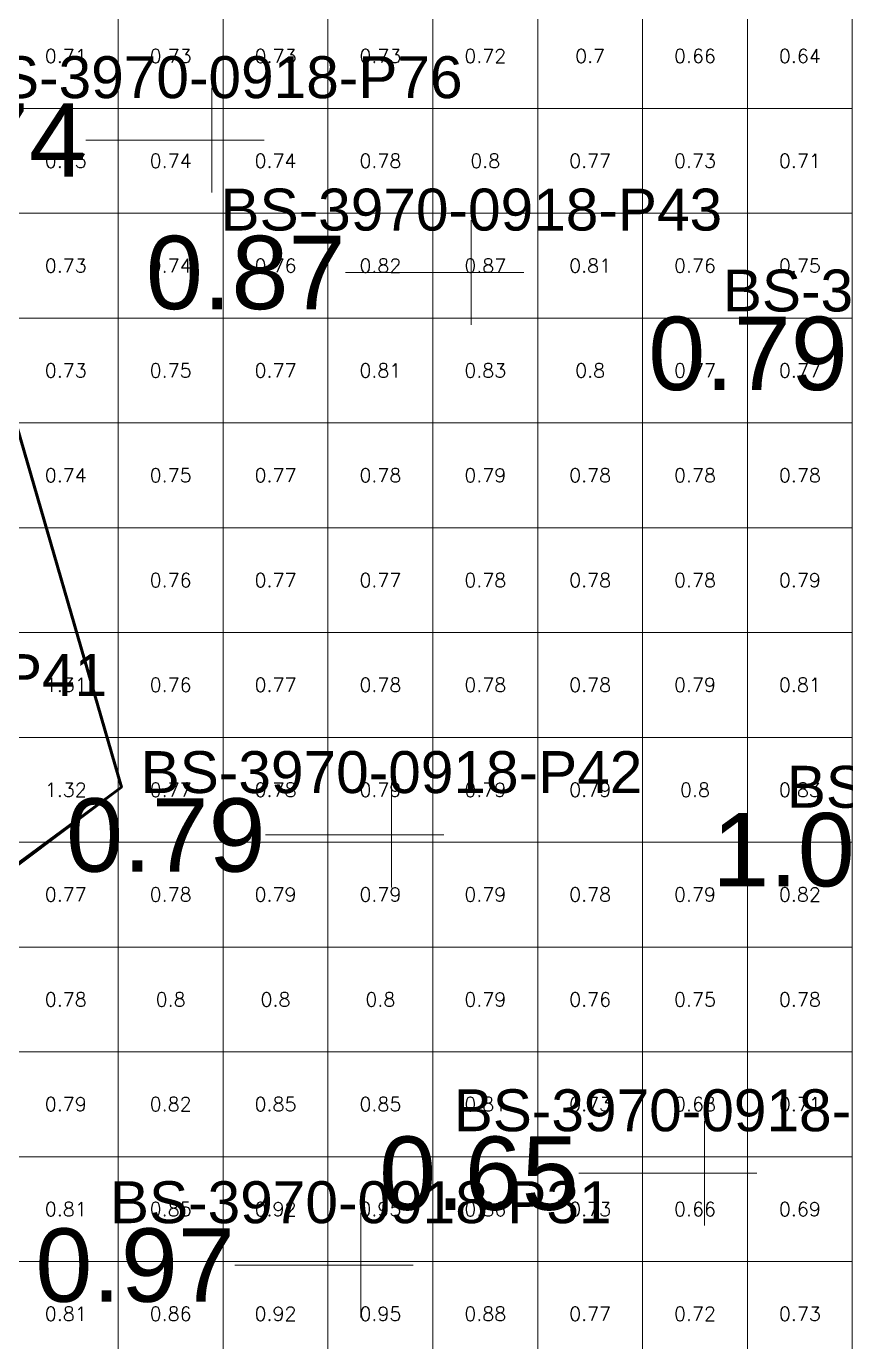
# Model space of a CAD drawing. Header units: inches. Extents: x 469759 to 470079, y 4349683 to 4349873.
# Drawn here: x 469889.43 to 469897.24, y 4349725.68 to 4349738.23 of the extents above; entities that cross this region are included whole.
import ezdxf
from ezdxf.enums import TextEntityAlignment as Align

# ---------------------------------------------------------------- set-up
doc = ezdxf.new("R2010")
doc.units = ezdxf.units.IN
doc.header["$MEASUREMENT"] = 0
for name, color, linetype, lineweight in [('点', 7, 'Continuous', 0), ('爆区方格网', 7, 'Continuous', 0), ('线条', 7, 'Continuous', 0), ('钻孔', 7, 'Continuous', 0)]:
    doc.layers.add(name, color=color, linetype=linetype, lineweight=lineweight)
doc.styles.add('3dmine_textStyle_1', font='txt.shx', dxfattribs={"height": 1, "bigfont": 'gbcbig.shx'})
doc.styles.add('3dmine_textStyle_2', font='arial.ttf', dxfattribs={"height": 1})

msp = doc.modelspace()

# ---------------------------------------------------------------- hatches: boundary and pattern name
at = {"layer": '钻孔', "linetype": 'Continuous', "lineweight": 0, "true_color": 0x00ffff, "extrusion": (0, 1, 0)}
for points in [[(-469892.196, 3959.707), (-469891.196, 3959.707), (-469891.196, 3972.707), (-469892.196, 3972.707)], [(-469894.671, 3960.181), (-469893.671, 3960.181), (-469893.671, 3972.181), (-469894.671, 3972.181)], [(-469893.91, 3960.431), (-469892.91, 3960.431), (-469892.91, 3972.431), (-469893.91, 3972.431)], [(-469896.895, 3959.967), (-469895.895, 3959.967), (-469895.895, 3972.967), (-469896.895, 3972.967)], [(-469893.617, 3959.948), (-469892.617, 3959.948), (-469892.617, 3972.948), (-469893.617, 3972.948)]]:
    msp.add_hatch(color=4, dxfattribs=at).paths.add_polyline_path(points, flags=0)

# ---------------------------------------------------------------- linework, layer by layer
at = {"color": 7, "linetype": 'Continuous', "lineweight": 50, "elevation": 3966.246}
msp.add_lwpolyline([(469874.939, 4349716.168), (469879.423, 4349718.362), (469885.99, 4349718.382), (469889.687, 4349721.824), (469886.547, 4349724.255), (469883.926, 4349726.25), (469887.263, 4349728.661), (469890.335, 4349730.966), (469889.214, 4349734.839), (469887.064, 4349736.359), (469885.021, 4349737.144), (469882.072, 4349733.978), (469881.844, 4349730.278), (469879.019, 4349727.218), (469875.805, 4349728.411)], dxfattribs=at)
at = {"color": 5, "linetype": 'Continuous', "lineweight": 53, "elevation": 3966.246}
msp.add_lwpolyline([(469875.805, 4349728.411), (469879.019, 4349727.218), (469881.844, 4349730.278), (469882.072, 4349733.978), (469885.021, 4349737.144), (469887.064, 4349736.359), (469889.214, 4349734.839), (469890.335, 4349730.966), (469883.926, 4349726.25), (469886.547, 4349724.255), (469889.687, 4349721.824), (469885.99, 4349718.382), (469904.397, 4349726.417)], dxfattribs=at)
at = {"layer": '点', "color": 138, "linetype": 'Continuous', "lineweight": 0, "true_color": 0x004c4c}
for points, elevation in [([(469891.196, 4349736.64), (469891.196, 4349737.64)], 3972.707), ([(469891.696, 4349737.14), (469890.696, 4349737.14)], 3972.707), ([(469893.671, 4349735.377), (469893.671, 4349736.377)], 3972.181), ([(469894.171, 4349735.877), (469893.171, 4349735.877)], 3972.181), ([(469892.91, 4349730.011), (469892.91, 4349731.011)], 3972.431), ([(469893.41, 4349730.511), (469892.41, 4349730.511)], 3972.431), ([(469895.895, 4349726.785), (469895.895, 4349727.785)], 3972.967), ([(469896.395, 4349727.285), (469895.395, 4349727.285)], 3972.967), ([(469892.617, 4349725.908), (469892.617, 4349726.908)], 3972.948), ([(469893.117, 4349726.408), (469892.117, 4349726.408)], 3972.948)]:
    msp.add_lwpolyline(points, dxfattribs=dict(at, elevation=elevation))
at = {"layer": '爆区方格网', "color": 4, "linetype": 'Continuous', "lineweight": 0, "true_color": 0x00ffff, "elevation": 3972.193}
for points in [[(469890.304, 4349737.442), (469889.304, 4349737.442), (469889.304, 4349738.442), (469890.304, 4349738.442), (469890.304, 4349737.442)], [(469891.304, 4349737.442), (469890.304, 4349737.442), (469890.304, 4349738.442), (469891.304, 4349738.442), (469891.304, 4349737.442)], [(469892.304, 4349737.442), (469891.304, 4349737.442), (469891.304, 4349738.442), (469892.304, 4349738.442), (469892.304, 4349737.442)], [(469893.304, 4349737.442), (469892.304, 4349737.442), (469892.304, 4349738.442), (469893.304, 4349738.442), (469893.304, 4349737.442)], [(469894.304, 4349737.442), (469893.304, 4349737.442), (469893.304, 4349738.442), (469894.304, 4349738.442), (469894.304, 4349737.442)], [(469895.304, 4349737.442), (469894.304, 4349737.442), (469894.304, 4349738.442), (469895.304, 4349738.442), (469895.304, 4349737.442)], [(469896.304, 4349737.442), (469895.304, 4349737.442), (469895.304, 4349738.442), (469896.304, 4349738.442), (469896.304, 4349737.442)], [(469897.304, 4349737.442), (469896.304, 4349737.442), (469896.304, 4349738.442), (469897.304, 4349738.442), (469897.304, 4349737.442)], [(469890.304, 4349736.442), (469889.304, 4349736.442), (469889.304, 4349737.442), (469890.304, 4349737.442), (469890.304, 4349736.442)], [(469891.304, 4349736.442), (469890.304, 4349736.442), (469890.304, 4349737.442), (469891.304, 4349737.442), (469891.304, 4349736.442)], [(469892.304, 4349736.442), (469891.304, 4349736.442), (469891.304, 4349737.442), (469892.304, 4349737.442), (469892.304, 4349736.442)], [(469893.304, 4349736.442), (469892.304, 4349736.442), (469892.304, 4349737.442), (469893.304, 4349737.442), (469893.304, 4349736.442)], [(469894.304, 4349736.442), (469893.304, 4349736.442), (469893.304, 4349737.442), (469894.304, 4349737.442), (469894.304, 4349736.442)], [(469895.304, 4349736.442), (469894.304, 4349736.442), (469894.304, 4349737.442), (469895.304, 4349737.442), (469895.304, 4349736.442)], [(469896.304, 4349736.442), (469895.304, 4349736.442), (469895.304, 4349737.442), (469896.304, 4349737.442), (469896.304, 4349736.442)], [(469897.304, 4349736.442), (469896.304, 4349736.442), (469896.304, 4349737.442), (469897.304, 4349737.442), (469897.304, 4349736.442)], [(469890.304, 4349735.442), (469889.304, 4349735.442), (469889.304, 4349736.442), (469890.304, 4349736.442), (469890.304, 4349735.442)], [(469891.304, 4349735.442), (469890.304, 4349735.442), (469890.304, 4349736.442), (469891.304, 4349736.442), (469891.304, 4349735.442)], [(469892.304, 4349735.442), (469891.304, 4349735.442), (469891.304, 4349736.442), (469892.304, 4349736.442), (469892.304, 4349735.442)], [(469893.304, 4349735.442), (469892.304, 4349735.442), (469892.304, 4349736.442), (469893.304, 4349736.442), (469893.304, 4349735.442)], [(469894.304, 4349735.442), (469893.304, 4349735.442), (469893.304, 4349736.442), (469894.304, 4349736.442), (469894.304, 4349735.442)], [(469895.304, 4349735.442), (469894.304, 4349735.442), (469894.304, 4349736.442), (469895.304, 4349736.442), (469895.304, 4349735.442)], [(469896.304, 4349735.442), (469895.304, 4349735.442), (469895.304, 4349736.442), (469896.304, 4349736.442), (469896.304, 4349735.442)], [(469897.304, 4349735.442), (469896.304, 4349735.442), (469896.304, 4349736.442), (469897.304, 4349736.442), (469897.304, 4349735.442)], [(469890.304, 4349734.442), (469889.304, 4349734.442), (469889.304, 4349735.442), (469890.304, 4349735.442), (469890.304, 4349734.442)], [(469891.304, 4349734.442), (469890.304, 4349734.442), (469890.304, 4349735.442), (469891.304, 4349735.442), (469891.304, 4349734.442)], [(469892.304, 4349734.442), (469891.304, 4349734.442), (469891.304, 4349735.442), (469892.304, 4349735.442), (469892.304, 4349734.442)], [(469893.304, 4349734.442), (469892.304, 4349734.442), (469892.304, 4349735.442), (469893.304, 4349735.442), (469893.304, 4349734.442)], [(469894.304, 4349734.442), (469893.304, 4349734.442), (469893.304, 4349735.442), (469894.304, 4349735.442), (469894.304, 4349734.442)], [(469895.304, 4349734.442), (469894.304, 4349734.442), (469894.304, 4349735.442), (469895.304, 4349735.442), (469895.304, 4349734.442)], [(469896.304, 4349734.442), (469895.304, 4349734.442), (469895.304, 4349735.442), (469896.304, 4349735.442), (469896.304, 4349734.442)], [(469897.304, 4349734.442), (469896.304, 4349734.442), (469896.304, 4349735.442), (469897.304, 4349735.442), (469897.304, 4349734.442)], [(469890.304, 4349733.442), (469889.304, 4349733.442), (469889.304, 4349734.442), (469890.304, 4349734.442), (469890.304, 4349733.442)], [(469891.304, 4349733.442), (469890.304, 4349733.442), (469890.304, 4349734.442), (469891.304, 4349734.442), (469891.304, 4349733.442)], [(469892.304, 4349733.442), (469891.304, 4349733.442), (469891.304, 4349734.442), (469892.304, 4349734.442), (469892.304, 4349733.442)], [(469893.304, 4349733.442), (469892.304, 4349733.442), (469892.304, 4349734.442), (469893.304, 4349734.442), (469893.304, 4349733.442)], [(469894.304, 4349733.442), (469893.304, 4349733.442), (469893.304, 4349734.442), (469894.304, 4349734.442), (469894.304, 4349733.442)], [(469895.304, 4349733.442), (469894.304, 4349733.442), (469894.304, 4349734.442), (469895.304, 4349734.442), (469895.304, 4349733.442)], [(469896.304, 4349733.442), (469895.304, 4349733.442), (469895.304, 4349734.442), (469896.304, 4349734.442), (469896.304, 4349733.442)], [(469897.304, 4349733.442), (469896.304, 4349733.442), (469896.304, 4349734.442), (469897.304, 4349734.442), (469897.304, 4349733.442)], [(469891.304, 4349732.442), (469890.304, 4349732.442), (469890.304, 4349733.442), (469891.304, 4349733.442), (469891.304, 4349732.442)], [(469892.304, 4349732.442), (469891.304, 4349732.442), (469891.304, 4349733.442), (469892.304, 4349733.442), (469892.304, 4349732.442)], [(469893.304, 4349732.442), (469892.304, 4349732.442), (469892.304, 4349733.442), (469893.304, 4349733.442), (469893.304, 4349732.442)], [(469894.304, 4349732.442), (469893.304, 4349732.442), (469893.304, 4349733.442), (469894.304, 4349733.442), (469894.304, 4349732.442)], [(469895.304, 4349732.442), (469894.304, 4349732.442), (469894.304, 4349733.442), (469895.304, 4349733.442), (469895.304, 4349732.442)], [(469896.304, 4349732.442), (469895.304, 4349732.442), (469895.304, 4349733.442), (469896.304, 4349733.442), (469896.304, 4349732.442)], [(469897.304, 4349732.442), (469896.304, 4349732.442), (469896.304, 4349733.442), (469897.304, 4349733.442), (469897.304, 4349732.442)], [(469891.304, 4349731.442), (469890.304, 4349731.442), (469890.304, 4349732.442), (469891.304, 4349732.442), (469891.304, 4349731.442)], [(469892.304, 4349731.442), (469891.304, 4349731.442), (469891.304, 4349732.442), (469892.304, 4349732.442), (469892.304, 4349731.442)], [(469893.304, 4349731.442), (469892.304, 4349731.442), (469892.304, 4349732.442), (469893.304, 4349732.442), (469893.304, 4349731.442)], [(469894.304, 4349731.442), (469893.304, 4349731.442), (469893.304, 4349732.442), (469894.304, 4349732.442), (469894.304, 4349731.442)], [(469895.304, 4349731.442), (469894.304, 4349731.442), (469894.304, 4349732.442), (469895.304, 4349732.442), (469895.304, 4349731.442)], [(469896.304, 4349731.442), (469895.304, 4349731.442), (469895.304, 4349732.442), (469896.304, 4349732.442), (469896.304, 4349731.442)], [(469897.304, 4349731.442), (469896.304, 4349731.442), (469896.304, 4349732.442), (469897.304, 4349732.442), (469897.304, 4349731.442)], [(469891.304, 4349730.442), (469890.304, 4349730.442), (469890.304, 4349730.942), (469890.335, 4349730.966), (469890.304, 4349730.943), (469890.304, 4349731.442), (469891.304, 4349731.442), (469891.304, 4349730.442)], [(469892.304, 4349730.442), (469891.304, 4349730.442), (469891.304, 4349731.442), (469892.304, 4349731.442), (469892.304, 4349730.442)], [(469893.304, 4349730.442), (469892.304, 4349730.442), (469892.304, 4349731.442), (469893.304, 4349731.442), (469893.304, 4349730.442)], [(469894.304, 4349730.442), (469893.304, 4349730.442), (469893.304, 4349731.442), (469894.304, 4349731.442), (469894.304, 4349730.442)], [(469895.304, 4349730.442), (469894.304, 4349730.442), (469894.304, 4349731.442), (469895.304, 4349731.442), (469895.304, 4349730.442)], [(469896.304, 4349730.442), (469895.304, 4349730.442), (469895.304, 4349731.442), (469896.304, 4349731.442), (469896.304, 4349730.442)], [(469897.304, 4349730.442), (469896.304, 4349730.442), (469896.304, 4349731.442), (469897.304, 4349731.442), (469897.304, 4349730.442)], [(469889.304, 4349730.207), (469889.304, 4349730.442), (469889.623, 4349730.442), (469889.304, 4349730.207)], [(469890.304, 4349729.442), (469889.304, 4349729.442), (469889.304, 4349730.192), (469889.637, 4349730.442), (469890.304, 4349730.442), (469890.304, 4349729.442)], [(469891.304, 4349729.442), (469890.304, 4349729.442), (469890.304, 4349730.442), (469891.304, 4349730.442), (469891.304, 4349729.442)], [(469892.304, 4349729.442), (469891.304, 4349729.442), (469891.304, 4349730.442), (469892.304, 4349730.442), (469892.304, 4349729.442)], [(469893.304, 4349729.442), (469892.304, 4349729.442), (469892.304, 4349730.442), (469893.304, 4349730.442), (469893.304, 4349729.442)], [(469894.304, 4349729.442), (469893.304, 4349729.442), (469893.304, 4349730.442), (469894.304, 4349730.442), (469894.304, 4349729.442)], [(469895.304, 4349729.442), (469894.304, 4349729.442), (469894.304, 4349730.442), (469895.304, 4349730.442), (469895.304, 4349729.442)], [(469896.304, 4349729.442), (469895.304, 4349729.442), (469895.304, 4349730.442), (469896.304, 4349730.442), (469896.304, 4349729.442)], [(469897.304, 4349729.442), (469896.304, 4349729.442), (469896.304, 4349730.442), (469897.304, 4349730.442), (469897.304, 4349729.442)], [(469890.304, 4349728.442), (469889.304, 4349728.442), (469889.304, 4349729.442), (469890.304, 4349729.442), (469890.304, 4349728.442)], [(469891.304, 4349728.442), (469890.304, 4349728.442), (469890.304, 4349729.442), (469891.304, 4349729.442), (469891.304, 4349728.442)], [(469892.304, 4349728.442), (469891.304, 4349728.442), (469891.304, 4349729.442), (469892.304, 4349729.442), (469892.304, 4349728.442)], [(469893.304, 4349728.442), (469892.304, 4349728.442), (469892.304, 4349729.442), (469893.304, 4349729.442), (469893.304, 4349728.442)], [(469894.304, 4349728.442), (469893.304, 4349728.442), (469893.304, 4349729.442), (469894.304, 4349729.442), (469894.304, 4349728.442)], [(469895.304, 4349728.442), (469894.304, 4349728.442), (469894.304, 4349729.442), (469895.304, 4349729.442), (469895.304, 4349728.442)], [(469896.304, 4349728.442), (469895.304, 4349728.442), (469895.304, 4349729.442), (469896.304, 4349729.442), (469896.304, 4349728.442)], [(469897.304, 4349728.442), (469896.304, 4349728.442), (469896.304, 4349729.442), (469897.304, 4349729.442), (469897.304, 4349728.442)], [(469890.304, 4349727.442), (469889.304, 4349727.442), (469889.304, 4349728.442), (469890.304, 4349728.442), (469890.304, 4349727.442)], [(469891.304, 4349727.442), (469890.304, 4349727.442), (469890.304, 4349728.442), (469891.304, 4349728.442), (469891.304, 4349727.442)], [(469892.304, 4349727.442), (469891.304, 4349727.442), (469891.304, 4349728.442), (469892.304, 4349728.442), (469892.304, 4349727.442)], [(469893.304, 4349727.442), (469892.304, 4349727.442), (469892.304, 4349728.442), (469893.304, 4349728.442), (469893.304, 4349727.442)], [(469894.304, 4349727.442), (469893.304, 4349727.442), (469893.304, 4349728.442), (469894.304, 4349728.442), (469894.304, 4349727.442)], [(469895.304, 4349727.442), (469894.304, 4349727.442), (469894.304, 4349728.442), (469895.304, 4349728.442), (469895.304, 4349727.442)], [(469896.304, 4349727.442), (469895.304, 4349727.442), (469895.304, 4349728.442), (469896.304, 4349728.442), (469896.304, 4349727.442)], [(469897.304, 4349727.442), (469896.304, 4349727.442), (469896.304, 4349728.442), (469897.304, 4349728.442), (469897.304, 4349727.442)], [(469890.304, 4349726.442), (469889.304, 4349726.442), (469889.304, 4349727.442), (469890.304, 4349727.442), (469890.304, 4349726.442)], [(469891.304, 4349726.442), (469890.304, 4349726.442), (469890.304, 4349727.442), (469891.304, 4349727.442), (469891.304, 4349726.442)], [(469892.304, 4349726.442), (469891.304, 4349726.442), (469891.304, 4349727.442), (469892.304, 4349727.442), (469892.304, 4349726.442)], [(469893.304, 4349726.442), (469892.304, 4349726.442), (469892.304, 4349727.442), (469893.304, 4349727.442), (469893.304, 4349726.442)], [(469894.304, 4349726.442), (469893.304, 4349726.442), (469893.304, 4349727.442), (469894.304, 4349727.442), (469894.304, 4349726.442)], [(469895.304, 4349726.442), (469894.304, 4349726.442), (469894.304, 4349727.442), (469895.304, 4349727.442), (469895.304, 4349726.442)], [(469896.304, 4349726.442), (469895.304, 4349726.442), (469895.304, 4349727.442), (469896.304, 4349727.442), (469896.304, 4349726.442)], [(469897.304, 4349726.442), (469896.304, 4349726.442), (469896.304, 4349727.442), (469897.304, 4349727.442), (469897.304, 4349726.442)], [(469890.304, 4349725.442), (469889.304, 4349725.442), (469889.304, 4349726.442), (469890.304, 4349726.442), (469890.304, 4349725.442)], [(469891.304, 4349725.442), (469890.304, 4349725.442), (469890.304, 4349726.442), (469891.304, 4349726.442), (469891.304, 4349725.442)], [(469892.304, 4349725.442), (469891.304, 4349725.442), (469891.304, 4349726.442), (469892.304, 4349726.442), (469892.304, 4349725.442)], [(469893.304, 4349725.442), (469892.304, 4349725.442), (469892.304, 4349726.442), (469893.304, 4349726.442), (469893.304, 4349725.442)], [(469894.304, 4349725.442), (469893.304, 4349725.442), (469893.304, 4349726.442), (469894.304, 4349726.442), (469894.304, 4349725.442)], [(469895.304, 4349725.442), (469894.304, 4349725.442), (469894.304, 4349726.442), (469895.304, 4349726.442), (469895.304, 4349725.442)], [(469896.304, 4349725.442), (469895.304, 4349725.442), (469895.304, 4349726.442), (469896.304, 4349726.442), (469896.304, 4349725.442)], [(469897.304, 4349725.442), (469896.304, 4349725.442), (469896.304, 4349726.442), (469897.304, 4349726.442), (469897.304, 4349725.442)]]:
    msp.add_lwpolyline(points, dxfattribs=at)
at = {"layer": '爆区方格网', "color": 5, "linetype": 'Continuous', "lineweight": 0, "true_color": 0x0000ff, "elevation": 3972.854}
for points in [[(469890.304, 4349731.442), (469889.304, 4349731.442), (469889.304, 4349732.442), (469890.304, 4349732.442), (469890.304, 4349731.442)], [(469890.304, 4349730.943), (469889.623, 4349730.442), (469889.304, 4349730.442), (469889.304, 4349731.442), (469890.304, 4349731.442), (469890.304, 4349730.943)], [(469890.304, 4349730.442), (469889.637, 4349730.442), (469890.304, 4349730.942), (469890.304, 4349730.442)]]:
    msp.add_lwpolyline(points, dxfattribs=at)
at = {"layer": '线条', "color": 138, "linetype": 'Continuous', "lineweight": 0, "true_color": 0x004c4c}
for points, elevation in [([(469891.196, 4349737.14), (469891.196, 4349737.14), (469891.196, 4349737.14)], 3972.707), ([(469893.671, 4349735.877), (469893.671, 4349735.877), (469893.671, 4349735.877)], 3972.181), ([(469892.91, 4349730.511), (469892.91, 4349730.511), (469892.91, 4349730.511)], 3972.431), ([(469895.895, 4349727.285), (469895.895, 4349727.285), (469895.895, 4349727.285)], 3972.967), ([(469892.617, 4349726.408), (469892.617, 4349726.408), (469892.617, 4349726.408)], 3972.948)]:
    msp.add_lwpolyline(points, dxfattribs=dict(at, elevation=elevation))
at = {"layer": '钻孔', "color": 4, "linetype": 'Continuous', "lineweight": 0, "true_color": 0x00ffff}
for points, elevation in [([(469891.196, 4349737.14), (469889.996, 4349737.14)], 3972.707), ([(469891.196, 4349737.14), (469889.996, 4349737.14)], 3959.707), ([(469893.671, 4349735.877), (469892.471, 4349735.877)], 3972.181), ([(469893.671, 4349735.877), (469892.471, 4349735.877)], 3960.181), ([(469892.91, 4349730.511), (469891.71, 4349730.511)], 3972.431), ([(469892.91, 4349730.511), (469891.71, 4349730.511)], 3960.431), ([(469895.895, 4349727.285), (469894.695, 4349727.285)], 3972.967), ([(469895.895, 4349727.285), (469894.695, 4349727.285)], 3959.967), ([(469892.617, 4349726.408), (469891.417, 4349726.408)], 3972.948), ([(469892.617, 4349726.408), (469891.417, 4349726.408)], 3959.948)]:
    msp.add_lwpolyline(points, dxfattribs=dict(at, elevation=elevation))

# ---------------------------------------------------------------- texts
at = {"color": 4, "linetype": 'Continuous', "lineweight": 0, "true_color": 0x00ffff, "style": '3dmine_textStyle_1'}
for s, p in [('0.71', (469889.804, 4349737.942, 3972.193)), ('0.73', (469890.804, 4349737.942, 3972.193)), ('0.73', (469891.804, 4349737.942, 3972.193)), ('0.73', (469892.804, 4349737.942, 3972.193)), ('0.72', (469893.804, 4349737.942, 3972.193)), ('0.7', (469894.804, 4349737.942, 3972.193)), ('0.66', (469895.804, 4349737.942, 3972.193)), ('0.64', (469896.804, 4349737.942, 3972.193)), ('0.73', (469889.804, 4349736.942, 3972.193)), ('0.74', (469890.804, 4349736.942, 3972.193)), ('0.74', (469891.804, 4349736.942, 3972.193)), ('0.78', (469892.804, 4349736.942, 3972.193)), ('0.8', (469893.804, 4349736.942, 3972.193)), ('0.77', (469894.804, 4349736.942, 3972.193)), ('0.73', (469895.804, 4349736.942, 3972.193)), ('0.71', (469896.804, 4349736.942, 3972.193)), ('0.73', (469889.804, 4349735.942, 3972.193)), ('0.74', (469890.804, 4349735.942, 3972.193)), ('0.76', (469891.804, 4349735.942, 3972.193)), ('0.82', (469892.804, 4349735.942, 3972.193)), ('0.87', (469893.804, 4349735.942, 3972.193)), ('0.81', (469894.804, 4349735.942, 3972.193)), ('0.76', (469895.804, 4349735.942, 3972.193)), ('0.75', (469896.804, 4349735.942, 3972.193)), ('0.73', (469889.804, 4349734.942, 3972.193)), ('0.75', (469890.804, 4349734.942, 3972.193)), ('0.77', (469891.804, 4349734.942, 3972.193)), ('0.81', (469892.804, 4349734.942, 3972.193)), ('0.83', (469893.804, 4349734.942, 3972.193)), ('0.8', (469894.804, 4349734.942, 3972.193)), ('0.77', (469895.804, 4349734.942, 3972.193)), ('0.77', (469896.804, 4349734.942, 3972.193)), ('0.74', (469889.804, 4349733.942, 3972.193)), ('0.75', (469890.804, 4349733.942, 3972.193)), ('0.77', (469891.804, 4349733.942, 3972.193)), ('0.78', (469892.804, 4349733.942, 3972.193)), ('0.79', (469893.804, 4349733.942, 3972.193)), ('0.78', (469894.804, 4349733.942, 3972.193)), ('0.78', (469895.804, 4349733.942, 3972.193)), ('0.78', (469896.804, 4349733.942, 3972.193)), ('0.76', (469890.804, 4349732.942, 3972.193)), ('0.77', (469891.804, 4349732.942, 3972.193)), ('0.77', (469892.804, 4349732.942, 3972.193)), ('0.78', (469893.804, 4349732.942, 3972.193)), ('0.78', (469894.804, 4349732.942, 3972.193)), ('0.78', (469895.804, 4349732.942, 3972.193)), ('0.79', (469896.804, 4349732.942, 3972.193)), ('0.76', (469890.804, 4349731.942, 3972.193)), ('0.77', (469891.804, 4349731.942, 3972.193)), ('0.78', (469892.804, 4349731.942, 3972.193)), ('0.78', (469893.804, 4349731.942, 3972.193)), ('0.78', (469894.804, 4349731.942, 3972.193)), ('0.79', (469895.804, 4349731.942, 3972.193)), ('0.81', (469896.804, 4349731.942, 3972.193)), ('0.77', (469890.804, 4349730.942, 3972.193)), ('0.78', (469891.804, 4349730.942, 3972.193)), ('0.79', (469892.804, 4349730.942, 3972.193)), ('0.79', (469893.804, 4349730.942, 3972.193)), ('0.79', (469894.804, 4349730.942, 3972.193)), ('0.8', (469895.804, 4349730.942, 3972.193)), ('0.83', (469896.804, 4349730.942, 3972.193)), ('0.77', (469889.804, 4349729.942, 3972.193)), ('0.78', (469890.804, 4349729.942, 3972.193)), ('0.79', (469891.804, 4349729.942, 3972.193)), ('0.79', (469892.804, 4349729.942, 3972.193)), ('0.79', (469893.804, 4349729.942, 3972.193)), ('0.78', (469894.804, 4349729.942, 3972.193)), ('0.79', (469895.804, 4349729.942, 3972.193)), ('0.82', (469896.804, 4349729.942, 3972.193)), ('0.78', (469889.804, 4349728.942, 3972.193)), ('0.8', (469890.804, 4349728.942, 3972.193)), ('0.8', (469891.804, 4349728.942, 3972.193)), ('0.8', (469892.804, 4349728.942, 3972.193)), ('0.79', (469893.804, 4349728.942, 3972.193)), ('0.76', (469894.804, 4349728.942, 3972.193)), ('0.75', (469895.804, 4349728.942, 3972.193)), ('0.78', (469896.804, 4349728.942, 3972.193)), ('0.79', (469889.804, 4349727.942, 3972.193)), ('0.82', (469890.804, 4349727.942, 3972.193)), ('0.85', (469891.804, 4349727.942, 3972.193)), ('0.85', (469892.804, 4349727.942, 3972.193)), ('0.81', (469893.804, 4349727.942, 3972.193)), ('0.73', (469894.804, 4349727.942, 3972.193)), ('0.68', (469895.804, 4349727.942, 3972.193)), ('0.71', (469896.804, 4349727.942, 3972.193)), ('0.81', (469889.804, 4349726.942, 3972.193)), ('0.85', (469890.804, 4349726.942, 3972.193)), ('0.92', (469891.804, 4349726.942, 3972.193)), ('0.95', (469892.804, 4349726.942, 3972.193)), ('0.86', (469893.804, 4349726.942, 3972.193)), ('0.73', (469894.804, 4349726.942, 3972.193)), ('0.66', (469895.804, 4349726.942, 3972.193)), ('0.69', (469896.804, 4349726.942, 3972.193)), ('0.81', (469889.804, 4349725.942, 3972.193)), ('0.86', (469890.804, 4349725.942, 3972.193)), ('0.92', (469891.804, 4349725.942, 3972.193)), ('0.95', (469892.804, 4349725.942, 3972.193)), ('0.88', (469893.804, 4349725.942, 3972.193)), ('0.77', (469894.804, 4349725.942, 3972.193)), ('0.72', (469895.804, 4349725.942, 3972.193)), ('0.73', (469896.804, 4349725.942, 3972.193))]:
    msp.add_text(s, height=0.1333, dxfattribs=at).set_placement(p, align=Align.MIDDLE_CENTER)
at = {"color": 5, "linetype": 'Continuous', "lineweight": 0, "true_color": 0x0000ff, "style": '3dmine_textStyle_1'}
for s, p in [('1.31', (469889.804, 4349731.942, 3972.854)), ('1.32', (469889.804, 4349730.942, 3972.854))]:
    msp.add_text(s, height=0.1333, dxfattribs=at).set_placement(p, align=Align.MIDDLE_CENTER)
at = {"layer": '钻孔', "color": 138, "linetype": 'Continuous', "lineweight": 0, "true_color": 0x004c4c, "style": '3dmine_textStyle_2'}
for s, p in [('BS-3970-0918-P76', (469891.196, 4349737.54, 3972.707)), ('BS-3970-0918-P43', (469893.671, 4349736.277, 3972.181)), ('BS-3970-0918-P44', (469898.461, 4349735.505, 3972.452)), ('BS-3970-0918-P41', (469887.808, 4349731.836, 3972.737)), ('BS-3970-0918-P42', (469892.91, 4349730.911, 3972.431)), ('BS-3970-0918-P29', (469899.071, 4349730.771, 3972.988)), ('BS-3970-0918-P30', (469895.895, 4349727.685, 3972.967)), ('BS-3970-0918-P31', (469892.617, 4349726.808, 3972.948))]:
    msp.add_text(s, height=0.4, dxfattribs=at).set_placement(p, align=Align.CENTER)
at = {"layer": '钻孔', "color": 4, "linetype": 'Continuous', "lineweight": 0, "true_color": 0x00ffff, "style": '3dmine_textStyle_2'}
for s, p in [('0.74', (469889.996, 4349737.14, 3966.207)), ('0.87', (469892.471, 4349735.877, 3966.181)), ('0.79', (469897.261, 4349735.105, 3966.452)), ('0.79', (469891.71, 4349730.511, 3966.431)), ('0.65', (469894.695, 4349727.285, 3966.467)), ('0.97', (469891.417, 4349726.408, 3966.448))]:
    msp.add_text(s, height=0.7, dxfattribs=at).set_placement(p, align=Align.MIDDLE_RIGHT)
at = {"layer": '钻孔', "color": 5, "linetype": 'Continuous', "lineweight": 0, "true_color": 0x0000ff, "style": '3dmine_textStyle_2'}
msp.add_text('1.01', height=0.7, dxfattribs=at).set_placement((469897.871, 4349730.371, 3966.488), align=Align.MIDDLE_RIGHT)

doc.saveas('drawing.dxf')
